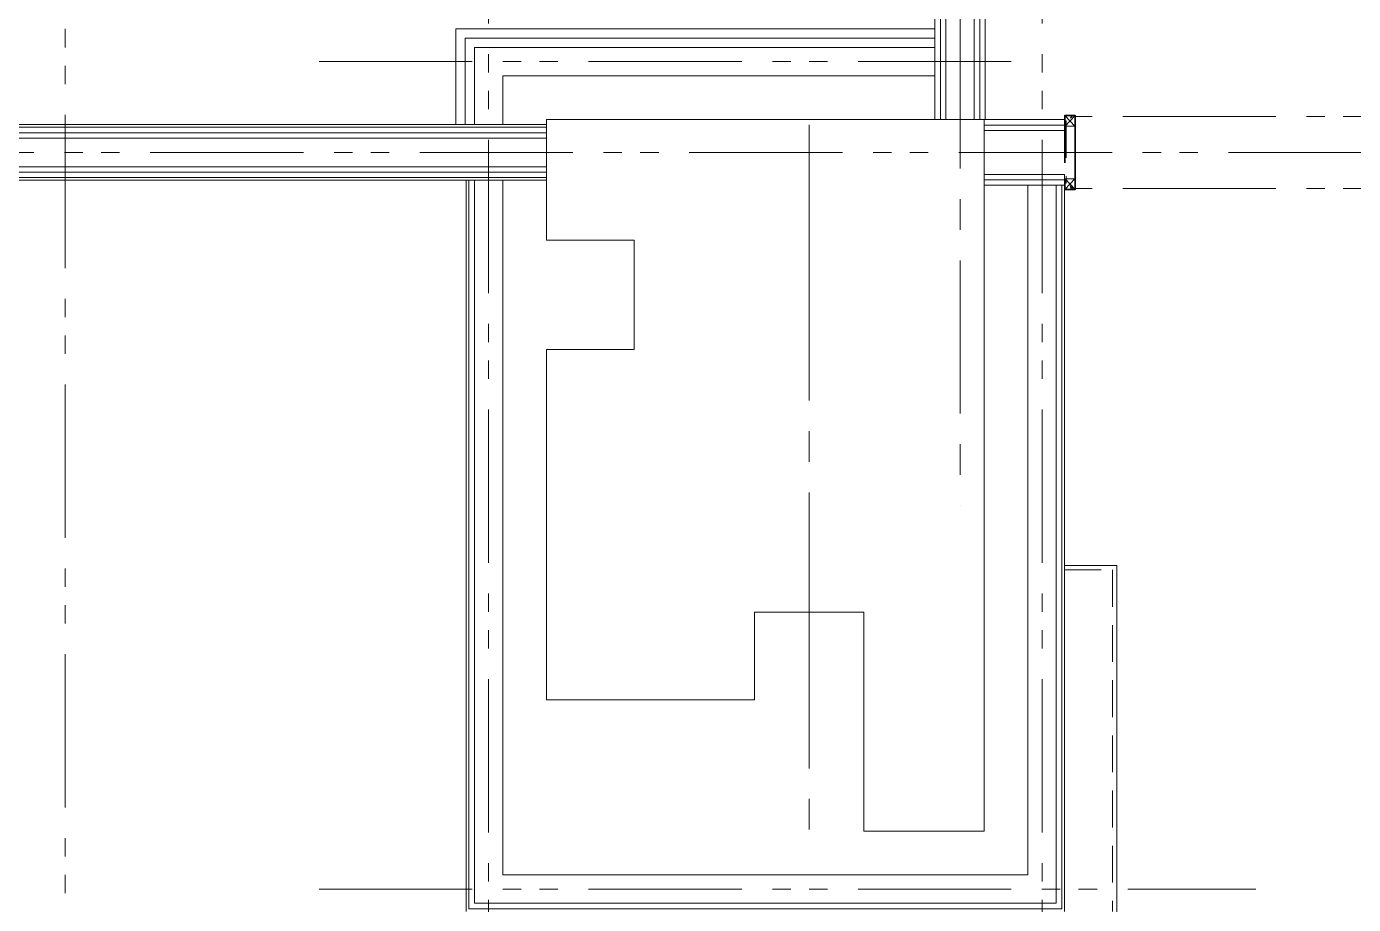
# Model space of a CAD drawing. Units: millimetres at full size. Extents: x -22551 to 92397, y -19340 to 14894.
# Drawn here: x 12273 to 15306, y 947 to 2952 of the extents above; entities that cross this region are included whole.
import ezdxf

# ---------------------------------------------------------------- set-up
doc = ezdxf.new("R2010")
doc.units = ezdxf.units.MM
doc.header["$LTSCALE"] = 70
for name, pattern in [('CHAIN1', [8, 5, -1, 1, -1]), ('CHAIN2', [12, 9, -1, 1, -1]), ('DASHED1', [1.8, 1.2, -0.6]), ('DOUBLE_CHAIN1', [8.8, 5, -1, 0.6, -0.6, 0.6, -1])]:
    doc.linetypes.add(name, pattern=pattern)
doc.layers.add('2-0_通芯', color=7, linetype='Continuous', lineweight=15)
doc.layers.add('2-2_間仕切り芯', color=7, linetype='DOUBLE_CHAIN1', lineweight=15)

# ---------------------------------------------------------------- blocks, each defined once
blk = doc.blocks.new('グループ部品-125')
at = {"layer": '2-0_通芯', "linetype": 'DOUBLE_CHAIN1'}
for p, q in [((12361.61, 11374.3), (12361.61, -12639.85)), ((13329.11, 3309.02), (13329.11, 383.29)), ((14594.11, 3309.02), (14594.11, 383.29)), ((12941.65, 2871.8), (14545.95, 2871.8)), ((14646.86, 2724.3), (14668.86, 2747.8)), ((14646.86, 2747.8), (14668.86, 2724.3)), ((16360.36, 2746.3), (14670.36, 2746.3)), ((14646.86, 2724.3), (14668.86, 2724.3)), ((3315.88, 2664.3), (20906.61, 2664.3)), ((14646.86, 2604.3), (14668.86, 2604.3)), ((14646.86, 2580.8), (14668.86, 2604.3)), ((14646.86, 2604.3), (14668.86, 2580.8)), ((16360.36, 2582.3), (14670.36, 2582.3)), ((12941.65, 981.8), (15082.67, 981.8))]:
    blk.add_line(p, q, dxfattribs=at)
at = {"layer": '2-0_通芯', "linetype": 'CHAIN1'}
blk.add_line((14406.61, 8017.87), (14406.61, 1857.77), dxfattribs=at)
at = {"layer": '2-0_通芯'}
for p, q in [((14349.11, 3834.3), (14349.11, 2739.3)), ((14361.61, 3834.3), (14361.61, 2739.3)), ((14374.11, 3834.3), (14374.11, 2739.3)), ((14439.11, 3030.8), (14439.11, 2739.3)), ((14451.61, 3030.8), (14451.61, 2739.3)), ((14464.11, 3030.8), (14464.11, 2739.3)), ((13254.61, 2946.3), (13254.61, 2727.8)), ((13254.61, 2946.3), (14349.11, 2946.3)), ((13275.61, 2925.3), (13275.61, 2727.8)), ((13275.61, 2925.3), (14349.11, 2925.3)), ((13296.61, 2904.3), (14349.11, 2904.3)), ((13296.61, 2904.3), (13296.61, 2727.8)), ((13361.61, 2839.3), (14349.11, 2839.3)), ((13361.61, 2839.3), (13361.61, 2727.8)), ((13461.61, 2739.3), (14461.61, 2739.3)), ((13461.61, 2464.3), (13461.61, 2739.3)), ((14461.61, 2739.3), (14645.36, 2739.3)), ((14461.61, 2739.3), (14461.61, 1114.3)), ((14645.36, 2747.8), (14645.36, 2724.3)), ((14668.86, 2749.3), (14646.86, 2749.3)), ((14668.86, 2747.8), (14646.86, 2747.8)), ((14658.95, 2742.3), (14661.25, 2750.06)), ((14658.95, 2742.3), (14664.67, 2748.35)), ((14668.86, 2747.8), (14668.86, 2580.8)), ((14670.36, 2580.8), (14670.36, 2747.8)), ((11576.61, 2727.8), (13461.61, 2727.8)), ((11576.61, 2721.8), (13461.61, 2721.8)), ((11576.61, 2709.3), (13461.61, 2709.3)), ((14461.61, 2726.8), (14645.36, 2726.8)), ((14461.61, 2714.3), (14645.36, 2714.3)), ((11576.61, 2696.8), (13461.61, 2696.8)), ((11576.61, 2631.8), (13461.61, 2631.8)), ((11576.61, 2619.3), (13461.61, 2619.3)), ((14461.61, 2614.3), (14645.36, 2614.3)), ((14645.36, 2580.8), (14645.36, 2614.3)), ((11576.61, 2606.8), (13461.61, 2606.8)), ((11576.61, 2600.8), (13461.61, 2600.8)), ((13278.11, 2600.8), (13278.11, 930.8)), ((13296.61, 2600.8), (13296.61, 949.3)), ((13361.61, 2600.8), (13361.61, 1014.3)), ((14461.61, 2601.8), (14645.36, 2601.8)), ((14461.61, 2589.3), (14645.36, 2589.3)), ((14561.61, 2589.3), (14561.61, 1014.3)), ((14626.61, 2589.3), (14626.61, 949.3)), ((14639.11, 2589.3), (14639.11, 936.8)), ((14645.11, 2583.3), (14645.11, 930.8)), ((14646.86, 2604.3), (14645.36, 2604.3)), ((14646.86, 2604.3), (14646.86, 2580.8)), ((14668.86, 2580.8), (14646.86, 2580.8)), ((14646.86, 2579.3), (14668.86, 2579.3)), ((14658.34, 2588.12), (14660.56, 2580.68)), ((14658.34, 2588.12), (14663.9, 2582.26)), ((13661.61, 2464.3), (13461.61, 2464.3)), ((13661.61, 2214.3), (13661.61, 2464.3)), ((13461.61, 2214.3), (13661.61, 2214.3)), ((13461.61, 1414.3), (13461.61, 2214.3)), ((14645.11, 1720.8), (14765.11, 1720.8)), ((14765.11, 1720.8), (14765.11, 920.8)), ((13936.61, 1614.3), (13936.61, 1414.3)), ((14186.61, 1614.3), (13936.61, 1614.3)), ((14186.61, 1114.3), (14186.61, 1614.3)), ((13936.61, 1414.3), (13461.61, 1414.3)), ((14461.61, 1114.3), (14186.61, 1114.3)), ((13361.61, 1014.3), (14561.61, 1014.3)), ((13296.61, 949.3), (14626.61, 949.3))]:
    blk.add_line(p, q, dxfattribs=at)
at = {"layer": '2-0_通芯', "linetype": 'DASHED1'}
for p, q in [((14649.16, 2736.3), (14646.86, 2736.3)), ((14649.16, 2736.3), (14649.16, 2593.8)), ((14645.36, 2724.3), (14645.36, 2614.3)), ((14646.86, 2724.3), (14646.86, 2604.3)), ((14645.11, 2589.3), (14645.11, 2604.3)), ((14645.36, 2604.3), (14645.11, 2604.3)), ((14649.16, 2593.8), (14646.86, 2593.8))]:
    blk.add_line(p, q, dxfattribs=at)
at = {"layer": '2-0_通芯', "linetype": 'CHAIN2'}
blk.add_line((14061.61, 2727.61), (14061.61, 1091.92), dxfattribs=at)
at = {"layer": '2-0_通芯'}
for points in [[(14646.86, 2747.8), (14646.86, 2724.3), (14645.36, 2724.3)], [(13284.11, 2600.8), (13284.11, 936.8), (14639.11, 936.8)]]:
    blk.add_lwpolyline(points, dxfattribs=at)
at = {"layer": '2-0_通芯', "linetype": 'DASHED1'}
blk.add_lwpolyline([(14645.11, 1710.8), (14755.11, 1710.8), (14755.11, 930.8)], dxfattribs=at)
at = {"layer": '2-0_通芯'}
for centre, radius, start, end in [((14646.86, 2747.8), 1.5, 90, 180), ((14668.86, 2747.8), 1.5, 0, 90), ((14642.6, 2666.57), 4, 320.15098, 33.91291), ((14649.17, 2662.06), 4, 150.95939, 215.11325), ((14642.6, 2662.03), 4, 325.4867, 34.56888), ((14646.86, 2580.8), 1.5, 180, 270), ((14668.86, 2580.8), 1.5, 270, 0)]:
    blk.add_arc(centre, radius, start, end, dxfattribs=at)

msp = doc.modelspace()

# ---------------------------------------------------------------- linework, layer by layer
at = {"layer": '2-2_間仕切り芯'}
msp.add_line((3315.88, 2664.3), (20906.61, 2664.3), dxfattribs=at)

# ---------------------------------------------------------------- block references
at = {"layer": '2-0_通芯'}
msp.add_blockref('グループ部品-125', (0, 0), dxfattribs=at)

doc.saveas('drawing.dxf')
